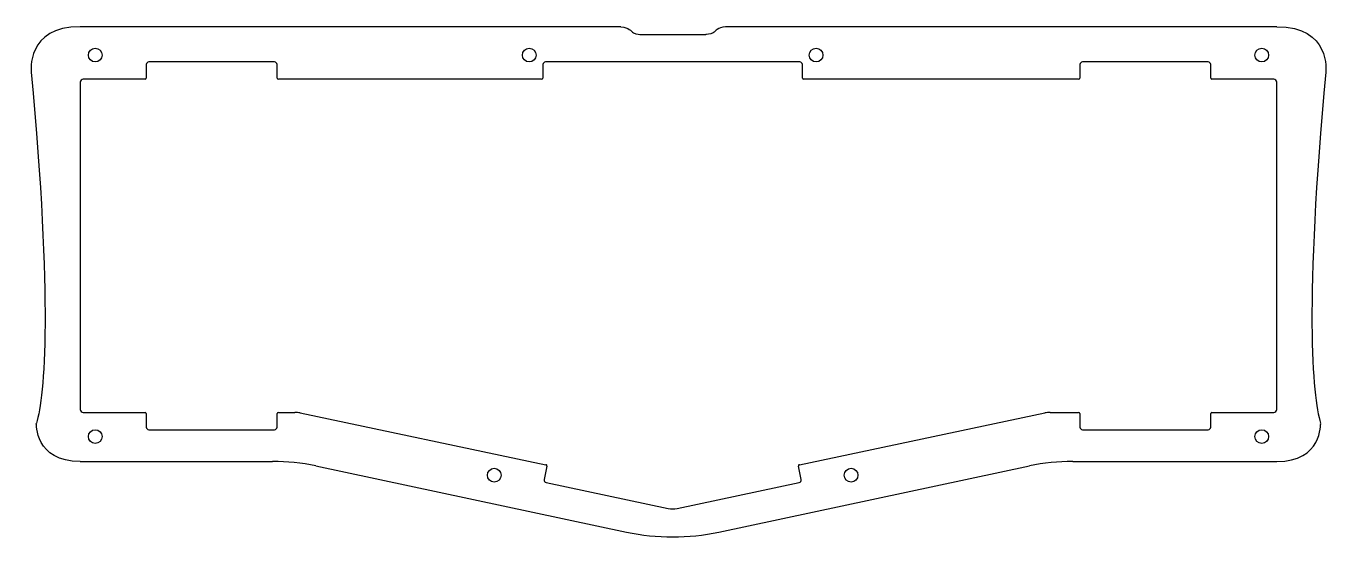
# Model space of a CAD drawing. Header units: millimetres. Extents: x 2 to 307, y 3 to 122.
import ezdxf

# ---------------------------------------------------------------- set-up
doc = ezdxf.new("R2010")
doc.units = ezdxf.units.MM
doc.layers.get('0').update_dxf_attribs({"lineweight": 25, "true_color": 0x000000})

msp = doc.modelspace()

# ---------------------------------------------------------------- linework, layer by layer
for p, q in [((141, 122.13), (14.91, 122.13)), ((293.96, 122.13), (165.43, 122.13)), ((145.61, 120.33), (160.82, 120.33)), ((30.31, 113.33), (30.31, 110.18)), ((60.21, 113.93), (30.91, 113.93)), ((60.81, 110.18), (60.81, 113.33)), ((122.82, 113.33), (122.82, 110.18)), ((182.72, 113.93), (123.42, 113.93)), ((183.32, 110.18), (183.32, 113.33)), ((248.06, 113.33), (248.06, 110.18)), ((277.96, 113.93), (248.66, 113.93)), ((278.56, 110.18), (278.56, 113.33)), ((30.01, 109.88), (15.61, 109.88)), ((122.52, 109.88), (61.11, 109.88)), ((247.76, 109.88), (183.62, 109.88)), ((293.26, 109.88), (278.86, 109.88)), ((14.91, 109.18), (14.91, 32.93)), ((293.96, 32.93), (293.96, 109.18)), ((15.61, 32.23), (30.01, 32.23)), ((30.31, 31.93), (30.31, 28.78)), ((60.81, 28.78), (60.81, 31.93)), ((61.11, 32.23), (64.98, 32.23)), ((66.22, 32.1), (123.51, 20.02)), ((182.64, 20.02), (239.91, 32.1)), ((241.15, 32.23), (247.76, 32.23)), ((248.06, 31.93), (248.06, 28.78)), ((278.56, 28.78), (278.56, 31.93)), ((278.86, 32.23), (293.26, 32.23)), ((30.91, 28.18), (60.21, 28.18)), ((248.66, 28.18), (277.96, 28.18)), ((14.91, 20.79), (59.78, 20.79)), ((69.82, 19.73), (142.33, 4.32)), ((123.74, 19.66), (123.09, 16.58)), ((163.82, 4.32), (236.33, 19.73)), ((183.06, 16.58), (182.41, 19.66)), ((246.37, 20.79), (293.96, 20.79)), ((123.55, 15.87), (152.04, 9.82)), ((154.12, 9.82), (182.6, 15.87))]:
    msp.add_line(p, q)
for centre in [(18.41, 115.53), (119.63, 115.53), (186.51, 115.53), (290.46, 115.53), (18.41, 26.59), (290.46, 26.59), (111.46, 17.58), (194.68, 17.58)]:
    msp.add_circle(centre, 1.6)
for centre, radius, start, end in [((30.91, 113.33), 0.6, 90, 180), ((60.21, 113.33), 0.6, 0, 90), ((123.42, 113.33), 0.6, 90, 180), ((182.72, 113.33), 0.6, 0, 90), ((248.66, 113.33), 0.6, 90, 180), ((277.96, 113.33), 0.6, 0, 90), ((15.61, 109.18), 0.7, 90, 180), ((30.01, 110.18), 0.3, 270, 0), ((61.11, 110.18), 0.3, 180, 270), ((122.52, 110.18), 0.3, 270, 0), ((183.62, 110.18), 0.3, 180, 270), ((247.76, 110.18), 0.3, 270, 0), ((278.86, 110.18), 0.3, 180, 270), ((293.26, 109.18), 0.7, 360, 90), ((15.61, 32.93), 0.7, 180, 270), ((30.01, 31.93), 0.3, 0, 90), ((61.11, 31.93), 0.3, 90, 180), ((64.98, 26.23), 6, 78.0901, 90), ((241.15, 26.23), 6, 90, 101.9133), ((247.76, 31.93), 0.3, 0, 90), ((278.86, 31.93), 0.3, 90, 180), ((293.26, 32.93), 0.7, 270, 0), ((30.91, 28.78), 0.6, 180, 270), ((60.21, 28.78), 0.6, 270, 0), ((248.66, 28.78), 0.6, 180, 270), ((277.96, 28.78), 0.6, 270, 0), ((59.78, -27.51), 48.3, 78.0001, 90), ((123.45, 19.73), 0.3, 348.0002, 78.0901), ((182.7, 19.73), 0.3, 101.9133, 192.0003), ((246.37, -27.51), 48.3, 90, 101.9999), ((123.68, 16.46), 0.6, 168.0002, 258.0001), ((182.48, 16.46), 0.6, 281.9999, 12.0003), ((153.08, 14.71), 5, 258.0001, 281.9999), ((153.08, 54.89), 51.7, 258.0001, 281.9999)]:
    msp.add_arc(centre, radius, start, end)
for points in [[(14.91, 122.13), (2.27, 122.29), (3.46, 111.55), (3.46, 111.55)], [(141, 122.13), (142.96, 122), (143.54, 120.28), (145.61, 120.33), (145.61, 120.33)], [(165.43, 122.13), (163.47, 122), (162.88, 120.28), (160.82, 120.33), (160.82, 120.33)], [(293.96, 122.13), (306.6, 122.29), (305.41, 111.55), (305.41, 111.55)], [(3.46, 111.55), (8.46, 58.01), (6.66, 36), (4.66, 29.69)], [(305.41, 111.55), (300.41, 58.01), (302.21, 36), (304.21, 29.69)], [(14.91, 20.79), (4.33, 20.69), (4.66, 29.69), (4.66, 29.69)], [(293.96, 20.79), (304.54, 20.69), (304.21, 29.69), (304.21, 29.69)]]:
    msp.add_open_spline(points, degree=3)

doc.saveas('drawing.dxf')
